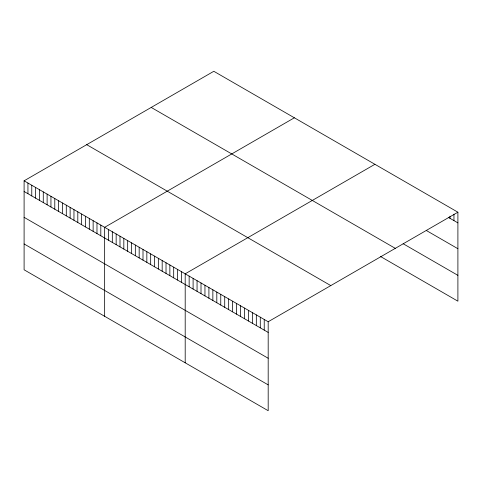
<?xml version="1.0" encoding="UTF-8"?>
<svg xmlns="http://www.w3.org/2000/svg" width="482" height="482" viewBox="0 0 482 482"><rect width="100%" height="100%" fill="white"/><g stroke="black" fill="none" stroke-linecap="round" stroke-linejoin="round"><path stroke-width="0.72" d="M24.1 180.816L268.185 321.741L268.185 410.712L24.1 269.793L24.1 180.816L213.815 71.288L457.9 212.207L457.9 301.184L380.557 256.526M294.363 117.789L104.648 227.323L104.648 316.294M374.912 164.296L185.196 273.824L185.196 362.801M268.185 321.741L457.9 212.207M448.302 217.34L457.9 222.883M426.287 230.468L457.9 248.718M403.139 243.729L457.9 275.343M151.209 107.432L395.294 248.357M86.706 144.672L330.791 285.597M24.1 191.493L268.185 332.411M24.1 217.328L268.185 358.253M24.1 243.952L268.185 384.871M453.948 214.195L453.948 220.599M449.995 216.183L449.995 218.316M264.232 319.458L264.232 330.128M260.28 317.174L260.28 327.85M256.328 314.897L256.328 325.567M252.381 312.613L252.381 323.283M248.429 310.33L248.429 321.006M244.476 308.052L244.476 318.723M240.524 305.769L240.524 316.439M236.572 303.485L236.572 314.162M232.619 301.208L232.619 311.878M228.667 298.924L228.667 309.595M224.714 296.641L224.714 307.311M220.762 294.357L220.762 305.034M216.81 292.08L216.81 302.75M212.857 289.796L212.857 300.467M208.911 287.513L208.911 298.189M204.958 285.236L204.958 295.906M201.006 282.952L201.006 293.622M197.054 280.669L197.054 291.345M193.101 278.391L193.101 289.061M189.149 276.108L189.149 286.778M181.359 271.613L181.359 282.283M177.527 269.396L177.527 280.066M173.689 267.185L173.689 277.855M169.857 264.967L169.857 275.638M166.019 262.756L166.019 273.427M162.181 260.539L162.181 271.209M158.349 258.322L158.349 268.998M154.511 256.111L154.511 266.781M150.673 253.893L150.673 264.57M146.841 251.682L146.841 262.353M143.003 249.465L143.003 260.141M139.171 247.254L139.171 257.924M135.334 245.037L135.334 255.707M131.496 242.826L131.496 253.496M127.664 240.608L127.664 251.279M123.826 238.391L123.826 249.067M119.994 236.18L119.994 246.85M116.156 233.963L116.156 244.639M112.318 231.752L112.318 242.422M108.486 229.534L108.486 240.211M100.81 225.106L100.81 235.782M96.978 222.895L96.978 233.565M93.14 220.678L93.14 231.348M89.309 218.467L89.309 229.137M85.471 216.249L85.471 226.92M81.633 214.032L81.633 224.708M77.801 211.821L77.801 222.491M73.963 209.604L73.963 220.28M70.125 207.393L70.125 218.063M66.293 205.175L66.293 215.852M62.455 202.964L62.455 213.634M58.623 200.747L58.623 211.417M54.785 198.536L54.785 209.206M50.947 196.319L50.947 206.989M47.116 194.101L47.116 204.778M43.278 191.89L43.278 202.561M39.44 189.673L39.44 200.349M35.608 187.462L35.608 198.132M31.77 185.245L31.77 195.921M27.938 183.033L27.938 193.704"/></g></svg>
